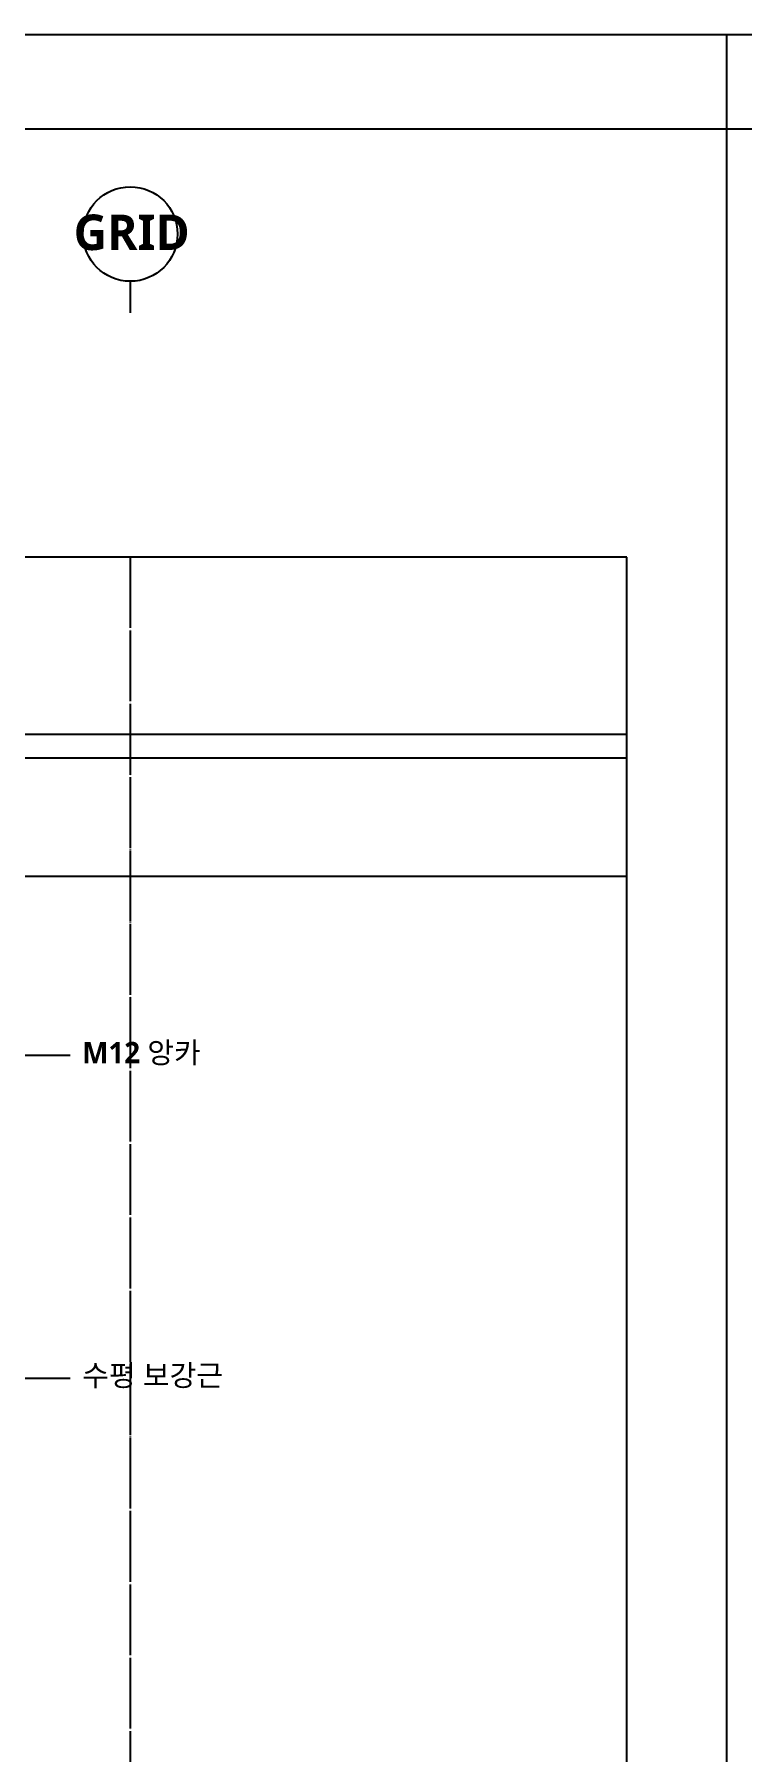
# Model space of a CAD drawing. Extents: x 0 to 20413, y 0 to 2870.
# Drawn here: x 3389 to 3989, y 1416 to 2870 of the extents above; entities that cross this region are included whole.
import ezdxf
from ezdxf.enums import TextEntityAlignment as Align

# ---------------------------------------------------------------- set-up
doc = ezdxf.new("R2010")
doc.units = 0
doc.linetypes.add('XR-배치도$0$CEN', pattern=[62, 60, -1, 0, -1])
doc.layers.get('Defpoints').update_dxf_attribs({"color": 151})
for name, color, linetype in [('0-SYM', 7, 'Continuous'), ('8', 8, 'Continuous'), ('A-ANNO-GRA1', 7, 'Continuous'), ('A-AXIS-LINE', 12, 'XR-배치도$0$CEN'), ('A-SYM-LEAD', 7, 'Continuous'), ('DIM', 7, 'Continuous')]:
    doc.layers.add(name, color=color, linetype=linetype)
doc.styles.add('헤드라인', font='NanumGothicBold.ttf')

msp = doc.modelspace()

# ---------------------------------------------------------------- linework, layer by layer
for p, q in [((2200, 2870), (5750, 2870)), ((2200, 2790), (5750, 2790))]:
    msp.add_line(p, q)
at = {"layer": '0-SYM', "color": 4}
msp.add_line((3470.49, 2661.03), (3470.49, 2634.37), dxfattribs=at)
msp.add_circle((3470.49, 2701.03), 40, dxfattribs=at)
at = {"layer": '8'}
for p, q in [((2950.49, 2277.7), (3890.49, 2277.7)), ((3291.49, 2257.64), (3890.49, 2257.64)), ((3291.49, 2157.7), (3890.49, 2157.7))]:
    msp.add_line(p, q, dxfattribs=at)
at = {"layer": 'A-ANNO-GRA1'}
msp.add_line((3975, 2870), (3975, 100), dxfattribs=at)
msp.add_lwpolyline([(2200, 2870), (5750, 2870), (5750, 100), (2200, 100)], close=True, dxfattribs=at)
at = {"layer": 'A-AXIS-LINE'}
msp.add_line((3470.49, 2427.7), (3470.49, 227.7), dxfattribs=at)
at = {"layer": 'Defpoints'}
msp.add_lwpolyline([(3890.49, 2427.7), (2320.86, 2427.7), (2320.86, 227.7), (3890.49, 227.7)], close=True, dxfattribs=at)
at = {"layer": 'DIM'}
msp.add_line((3217.07, 1732.87), (3419.76, 1732.87), dxfattribs=at)
msp.add_lwpolyline([(3135.26, 2006.03), (3419.76, 2006.03)], dxfattribs=at)

# ---------------------------------------------------------------- texts
at = {"layer": '0-SYM', "style": '헤드라인'}
msp.add_text('GRID', height=30, dxfattribs=at).set_placement((3471.7, 2687.49), align=Align.CENTER)
at = {"layer": 'A-SYM-LEAD', "color": 3, "style": '헤드라인'}
for s, p in [('M12 앙카', (3429.89, 1999.32)), ('수평 보강근', (3429.89, 1726.15))]:
    msp.add_text(s, height=18, dxfattribs=at).set_placement(p)

doc.saveas('drawing.dxf')
